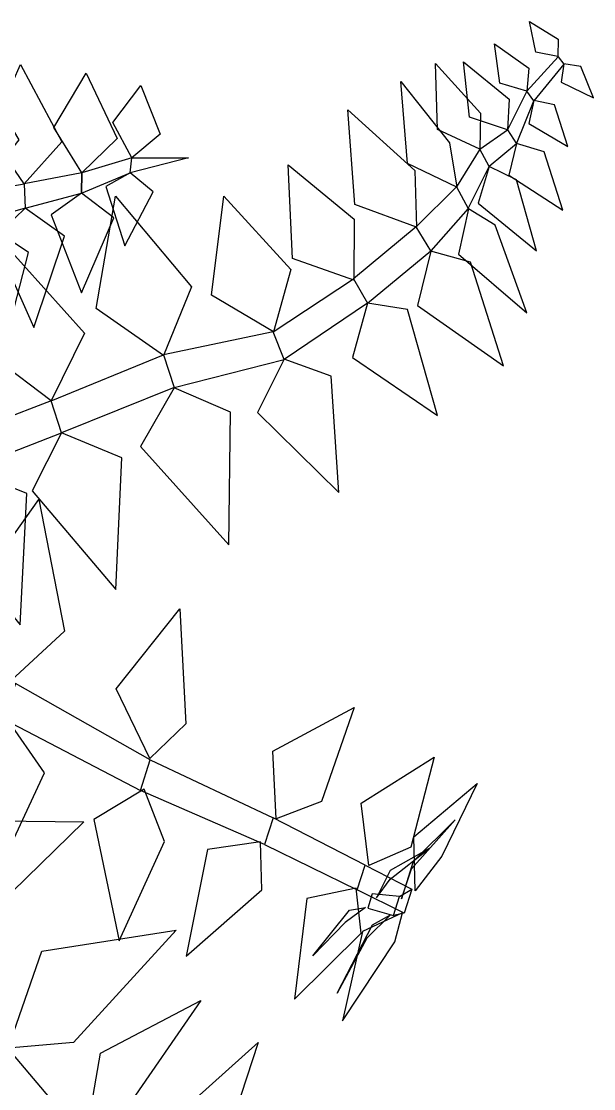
# Model space of a CAD drawing. Extents: x -0.264 to 0.275, y -0.288 to 0.275.
# Drawn here: x 0.0077 to 0.013, y -0.0089 to 0.00099 of the extents above; entities that cross this region are included whole.
import ezdxf

# ---------------------------------------------------------------- set-up
doc = ezdxf.new("R2010")
doc.units = 0
doc.linetypes.add('LEAF_G', pattern=[10000, 10000, 0])
doc.layers.get('0').update_dxf_attribs({"linetype": 'CONTINUOUS'})

# ---------------------------------------------------------------- blocks, each defined once
blk = doc.blocks.new('12ZPLT15_LEAF')
at = {"color": 3, "linetype": 'BYBLOCK'}
blk.add_3dface([(-0.031, 0.019, 238.556), (-0.657, -0.157, 239.154), (0.013, 0.019, 240.713), (0.6, -0.157, 239.107)], dxfattribs=at)
at = {"color": 3, "linetype": 'LEAF_G'}
blk.add_3dface([(-0.031, 0.019, 238.116), (-0.647, -0.201, 237.279), (0.013, 0.019, 235.959), (0.63, -0.201, 237.411)], dxfattribs=at)

msp = doc.modelspace()

# ---------------------------------------------------------------- linework, layer by layer
at = {"color": 3, "linetype": 'LEAF_G'}
for points in [[(0.0124493, 0.0002537, 0.0000484), (0.0123861, 0.0003421, 0.0000484), (0.0126742, 0.0006596, -0.0001834), (0.0127296, 0.0005926, -0.0001834)], [(0.0122051, -0.0000176, 0.0004358), (0.0122904, -0.0001455, 0.0004358), (0.0124493, 0.0002537, 0.0000484), (0.0123861, 0.0003421, 0.0000484)], [(0.0120369, -0.0003574, 0.0009116), (0.0119502, -0.0001967, 0.0009116), (0.0122051, -0.0000176, 0.0004358), (0.0122904, -0.0001455, 0.0004358)], [(0.0117346, -0.0005457, 0.0016493), (0.011843, -0.0007453, 0.0016493), (0.0120369, -0.0003574, 0.0009116), (0.0119502, -0.0001967, 0.0009116)], [(0.0082634, -0.0004141, 0.0130892), (0.0082596, -0.0006027, 0.0130089), (0.0087116, -0.0004137, 0.0135873), (0.0087253, -0.0002761, 0.0136581)], [(0.0087116, -0.0004137, 0.0135873), (0.0087253, -0.0002761, 0.0136581), (0.0092503, -0.0002767, 0.0142519), (0.0087116, -0.0004137, 0.0135873)], [(0.0077271, -0.0005171, 0.0122999), (0.0077384, -0.0007427, 0.0122358), (0.0082596, -0.0006027, 0.0130089), (0.0082634, -0.0004141, 0.0130892)], [(0.0073272, -0.0008602, 0.0115283), (0.0072971, -0.0005893, 0.0115283), (0.0077271, -0.0005171, 0.0122999), (0.0077384, -0.0007427, 0.0122358)], [(0.0114957, -0.0011373, 0.0025136), (0.0113612, -0.0009147, 0.0025136), (0.0117346, -0.0005457, 0.0016493), (0.011843, -0.0007453, 0.0016493)], [(0.0107787, -0.0013975, 0.0033358), (0.0109102, -0.0016228, 0.0033358), (0.0114957, -0.0011373, 0.0025136), (0.0113612, -0.0009147, 0.0025136)], [(0.0101368, -0.0021455, 0.00406), (0.0100366, -0.0018871, 0.00406), (0.0107787, -0.0013975, 0.0033358), (0.0109102, -0.0016228, 0.0033358)], [(0.0090195, -0.0021027, 0.0042235), (0.0091171, -0.0024032, 0.0042235), (0.0101368, -0.0021455, 0.00406), (0.0100366, -0.0018871, 0.00406)], [(0.0080741, -0.002826, 0.0039941), (0.0079773, -0.0025282, 0.0039941), (0.0090195, -0.0021027, 0.0042235), (0.0091171, -0.0024032, 0.0042235)], [(0.0070946, -0.0028679, 0.0035167), (0.0071914, -0.0031657, 0.0035167), (0.0080741, -0.002826, 0.0039941), (0.0079773, -0.0025282, 0.0039941)], [(0.0076475, -0.0051463, 0.0068991), (0.0075414, -0.0054776, 0.0068991), (0.0088046, -0.0061397, 0.0068214), (0.0088953, -0.0058566, 0.0068214)], [(0.0088046, -0.0061397, 0.0068214), (0.0088953, -0.0058566, 0.0068214), (0.0100354, -0.0063924, 0.0064652), (0.0099561, -0.00664, 0.0064652)], [(0.0100354, -0.0063924, 0.0064652), (0.0099561, -0.00664, 0.0064652), (0.0108137, -0.007061, 0.0056283), (0.0108876, -0.0068303, 0.0056283)], [(0.0108137, -0.007061, 0.0056283), (0.0108876, -0.0068303, 0.0056283), (0.0113193, -0.007054, 0.0045712), (0.0112478, -0.0072776, 0.0045712)], [(0.0111496, -0.0072973, 0.0035884), (0.0112058, -0.0071216, 0.0035884), (0.0109538, -0.0070965, 0.0027688), (0.0109112, -0.0072296, 0.0027688)], [(0.0113193, -0.007054, 0.0045712), (0.0112478, -0.0072776, 0.0045712), (0.0111496, -0.0072973, 0.0035884), (0.0112058, -0.0071216, 0.0035884)], [(0.0075789, -0.0085296, 0.002604), (0.0072586, -0.0087624, 0.002604), (0.0080746, -0.0096426, 0.0021622), (0.0082953, -0.0093737, 0.0021622)]]:
    msp.add_3dface(points, dxfattribs=at)

# ---------------------------------------------------------------- block references
at = {"color": 0, "linetype": 'BYBLOCK', "extrusion": (-0.130988, -0.985981, 0.103358), "xscale": 0.0007902222222222, "yscale": 0.0007902222222222, "zscale": 0.0007902222222222, "rotation": 339.393123036163}
msp.add_blockref('12ZPLT15_LEAF', (0.0082338, 0.0063736, -0.183406), dxfattribs=at)
at = {"color": 0, "linetype": 'BYBLOCK', "extrusion": (-0.409004, -0.902776, 0.13308), "xscale": 0.0008440208333333, "yscale": 0.0008440208333333, "zscale": 0.0008440208333333, "rotation": 304.0903267899379}
msp.add_blockref('12ZPLT15_LEAF', (0.0124931, 0.0006811, -0.1953957), dxfattribs=at)
at = {"color": 0, "linetype": 'BYBLOCK', "extrusion": (0.307746, -0.947145, -0.090598), "xscale": 0.0007176822916667, "yscale": 0.0007176822916667, "zscale": 0.0007176822916667, "rotation": 350.5310223263411}
msp.add_blockref('12ZPLT15_LEAF', (0.0079478, 0.0046476, -0.1665049), dxfattribs=at)
at = {"color": 0, "linetype": 'BYBLOCK', "extrusion": (0.30899, -0.950974, 0.013166), "xscale": 0.0007112, "yscale": 0.0007112, "zscale": 0.0007112, "rotation": 8.112114995053444}
msp.add_blockref('12ZPLT15_LEAF', (0.0068292, 0.0039168, -0.1644263), dxfattribs=at)
at = {"color": 0, "linetype": 'BYBLOCK', "extrusion": (0.307333, -0.945873, 0.104264), "xscale": 0.0007112, "yscale": 0.0007112, "zscale": 0.0007112, "rotation": 16.3443021488971}
msp.add_blockref('12ZPLT15_LEAF', (0.005886, 0.0029631, -0.164092), dxfattribs=at)
at = {"color": 0, "linetype": 'BYBLOCK', "extrusion": (-0.174582, -0.958247, 0.226459), "xscale": 0.0006752166666667, "yscale": 0.0006752166666667, "zscale": 0.0006752166666667, "rotation": 323.5590151239214}
msp.add_blockref('12ZPLT15_LEAF', (0.0098054, 0.0056404, -0.1551978), dxfattribs=at)
at = {"color": 0, "linetype": 'BYBLOCK', "extrusion": (0.110454, -0.993881, 0), "xscale": 0.000619125, "yscale": 0.000619125, "zscale": 0.000619125, "rotation": 17.62568657364267}
msp.add_blockref('12ZPLT15_LEAF', (0.0072091, 0.0115227, -0.1460317), dxfattribs=at)
at = {"color": 0, "linetype": 'BYBLOCK', "extrusion": (0.356663, -0.917955, -0.173635), "xscale": 0.0006297083333333, "yscale": 0.0006297083333333, "zscale": 0.0006297083333333, "rotation": 343.7811516919589}
msp.add_blockref('12ZPLT15_LEAF', (0.008687, 0.0049398, -0.1453393), dxfattribs=at)
at = {"color": 0, "linetype": 'BYBLOCK', "extrusion": (-0.621673, -0.763887, 0.173201), "xscale": 0.0007902222222222, "yscale": 0.0007902222222222, "zscale": 0.0007902222222222, "rotation": 300.1599025302685}
msp.add_blockref('12ZPLT15_LEAF', (0.0123498, 0.0017191, -0.1857915), dxfattribs=at)
at = {"color": 0, "linetype": 'BYBLOCK', "extrusion": (0.04842, -0.960812, -0.272939), "xscale": 0.0005334, "yscale": 0.0005334, "zscale": 0.0005334, "rotation": 12.89757607202659}
msp.add_blockref('12ZPLT15_LEAF', (0.0077095, 0.0120737, -0.129497), dxfattribs=at)
at = {"color": 0, "linetype": 'BYBLOCK', "extrusion": (0.513836, -0.845172, -0.147165), "xscale": 0.0005908145833333, "yscale": 0.0005908145833333, "zscale": 0.0005908145833333, "rotation": 327.6572013392525}
msp.add_blockref('12ZPLT15_LEAF', (0.0092408, 0.0034776, -0.1344404), dxfattribs=at)
at = {"color": 0, "linetype": 'BYBLOCK', "extrusion": (-0.794311, -0.577101, 0.189802), "xscale": 0.0008995833333333, "yscale": 0.0008995833333333, "zscale": 0.0008995833333333, "rotation": 318.2149932371997}
msp.add_blockref('12ZPLT15_LEAF', (0.0113645, 0.002691, -0.2148204), dxfattribs=at)
at = {"color": 0, "linetype": 'BYBLOCK', "extrusion": (0.490839, -0.823924, -0.283242), "xscale": 0.0005926666666667, "yscale": 0.0005926666666667, "zscale": 0.0005926666666667, "rotation": 333.4641779672114}
msp.add_blockref('12ZPLT15_LEAF', (0.0085534, 0.0051417, -0.1356311), dxfattribs=at)
at = {"color": 0, "linetype": 'BYBLOCK', "extrusion": (-0.554494, -0.820689, 0.137861), "xscale": 0.0005908145833333, "yscale": 0.0005908145833333, "zscale": 0.0005908145833333, "rotation": 327.5574210767781}
msp.add_blockref('12ZPLT15_LEAF', (0.011932, 0.0064166, -0.1401181), dxfattribs=at)
at = {"color": 0, "linetype": 'BYBLOCK', "extrusion": (0.475946, -0.873628, -0.101237), "xscale": 0.0005159375, "yscale": 0.0005159375, "zscale": 0.0005159375, "rotation": 311.1194073646083}
msp.add_blockref('12ZPLT15_LEAF', (0.0100459, 0.002256, -0.1169566), dxfattribs=at)
at = {"color": 0, "linetype": 'BYBLOCK', "extrusion": (-0.494962, -0.85695, 0.143699), "xscale": 0.0005503333333333, "yscale": 0.0005503333333333, "zscale": 0.0005503333333333, "rotation": 329.3603779046409}
msp.add_blockref('12ZPLT15_LEAF', (0.0128867, 0.0054731, -0.129785), dxfattribs=at)
at = {"color": 0, "linetype": 'BYBLOCK', "extrusion": (-0.492523, -0.867345, -0.071645), "xscale": 0.0005334, "yscale": 0.0005334, "zscale": 0.0005334, "rotation": 297.3535062098056}
msp.add_blockref('12ZPLT15_LEAF', (0.013358, 0.0045861, -0.1267986), dxfattribs=at)
at = {"color": 0, "linetype": 'BYBLOCK', "extrusion": (-0.018719, -0.919987, -0.391501), "xscale": 0.0004656666666667, "yscale": 0.0004656666666667, "zscale": 0.0004656666666667, "rotation": 8.663081237645356}
msp.add_blockref('12ZPLT15_LEAF', (0.0082857, 0.0121339, -0.1157807), dxfattribs=at)
at = {"color": 0, "linetype": 'BYBLOCK', "extrusion": (-0.880253, -0.454245, 0.137174), "xscale": 0.0009569097222222, "yscale": 0.0009569097222222, "zscale": 0.0009569097222222, "rotation": 333.9580680110397}
msp.add_blockref('12ZPLT15_LEAF', (0.0094924, 0.0031706, -0.2298041), dxfattribs=at)
at = {"color": 0, "linetype": 'BYBLOCK', "extrusion": (0.474368, -0.880327, 0), "xscale": 0.0004148666666667, "yscale": 0.0004148666666667, "zscale": 0.0004148666666667, "rotation": 323.1329334893773}
msp.add_blockref('12ZPLT15_LEAF', (0.0104323, 0.0008976, -0.0929443), dxfattribs=at)
at = {"color": 0, "linetype": 'BYBLOCK', "extrusion": (-0.088345, -0.88589, -0.455406), "xscale": 0.0003527777777778, "yscale": 0.0003527777777778, "zscale": 0.0003527777777778, "rotation": 6.08371525464278}
msp.add_blockref('12ZPLT15_LEAF', (0.0087212, 0.0118848, -0.0907481), dxfattribs=at)
at = {"color": 0, "linetype": 'BYBLOCK', "extrusion": (-0.548938, -0.806421, -0.219892), "xscale": 0.0004191, "yscale": 0.0004191, "zscale": 0.0004191, "rotation": 267.2193081720768}
msp.add_blockref('12ZPLT15_LEAF', (0.0132895, 0.0034113, -0.1009867), dxfattribs=at)
at = {"color": 0, "linetype": 'BYBLOCK', "extrusion": (0.55374, -0.827504, 0.092786), "xscale": 0.00034925, "yscale": 0.00034925, "zscale": 0.00034925, "rotation": 333.4387120889148}
msp.add_blockref('12ZPLT15_LEAF', (0.0101406, -0.000218, -0.0763503), dxfattribs=at)
at = {"color": 0, "linetype": 'BYBLOCK', "extrusion": (0.57982, -0.808848, 0.097845), "xscale": 0.0002469444444444, "yscale": 0.0002469444444444, "zscale": 0.0002469444444444, "rotation": 341.8940392823291}
msp.add_blockref('12ZPLT15_LEAF', (0.0102723, -0.0006454, -0.0518936), dxfattribs=at)
at = {"color": 0, "linetype": 'BYBLOCK', "extrusion": (-0.714536, -0.658769, -0.235504), "xscale": 0.0003175, "yscale": 0.0003175, "zscale": 0.0003175, "rotation": 261.8055774141347}
msp.add_blockref('12ZPLT15_LEAF', (0.0126871, 0.0019408, -0.0794142), dxfattribs=at)
at = {"color": 0, "linetype": 'BYBLOCK', "extrusion": (0.632383, -0.755144, 0.17277), "xscale": 0.0001975555555556, "yscale": 0.0001975555555556, "zscale": 0.0001975555555556, "rotation": 339.6938057362617}
msp.add_blockref('12ZPLT15_LEAF', (0.010146, -0.0015187, -0.0395613), dxfattribs=at)

doc.saveas('drawing.dxf')
